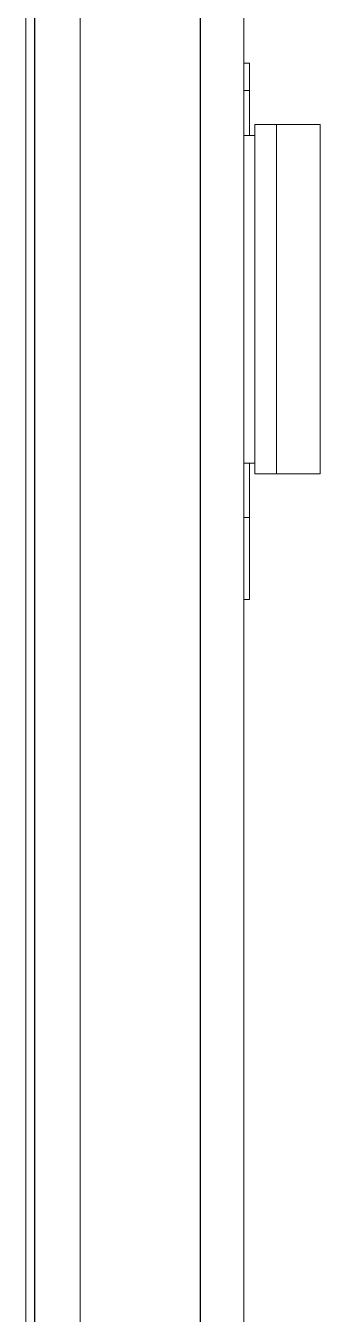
# Model space of a CAD drawing. Extents: x 4137 to 28680, y 2446 to 6814.
# Drawn here: x 10642.3 to 10669.3, y 3483.7 to 3601.7 of the extents above; entities that cross this region are included whole.
import ezdxf

# ---------------------------------------------------------------- set-up
doc = ezdxf.new("R2010")
doc.units = 0
doc.header["$LTSCALE"] = 0.5
doc.layers.get('0').update_dxf_attribs({"linetype": 'CONTINUOUS'})
doc.layers.add('VOL', color=2, linetype='CONTINUOUS')

msp = doc.modelspace()

# ---------------------------------------------------------------- linework, layer by layer
at = {"color": 7, "linetype": 'Continuous', "lineweight": 15}
for p, q in [((10642.28, 3726.67), (10642.28, 3426.67)), ((10642.28, 3726.67), (10642.28, 3426.67)), ((10647.28, 3433.17), (10647.28, 3720.17)), ((10647.28, 3433.17), (10647.28, 3720.17)), ((10662.28, 3433.17), (10662.28, 3720.17)), ((10662.28, 3433.17), (10662.28, 3720.17)), ((10662.79, 3598.31), (10662.28, 3598.31)), ((10662.79, 3598.31), (10662.28, 3598.31)), ((10662.79, 3598.31), (10662.79, 3595.81)), ((10662.79, 3598.31), (10662.79, 3595.81)), ((10662.28, 3595.81), (10662.79, 3595.81)), ((10662.28, 3595.81), (10662.79, 3595.81)), ((10662.79, 3595.81), (10662.79, 3591.67)), ((10662.79, 3595.81), (10662.79, 3591.67)), ((10663.28, 3592.67), (10663.28, 3560.67)), ((10663.28, 3592.67), (10665.28, 3592.67)), ((10663.28, 3592.67), (10663.28, 3560.67)), ((10663.28, 3592.67), (10665.28, 3592.67)), ((10665.28, 3592.67), (10665.28, 3560.67)), ((10665.28, 3592.67), (10669.28, 3592.67)), ((10665.28, 3592.67), (10665.28, 3560.67)), ((10665.28, 3592.67), (10669.28, 3592.67)), ((10669.28, 3560.67), (10669.28, 3592.67)), ((10669.28, 3560.67), (10669.28, 3592.67)), ((10662.28, 3591.67), (10663.28, 3591.67)), ((10662.28, 3591.67), (10663.28, 3591.67)), ((10663.28, 3561.67), (10662.28, 3561.67)), ((10663.28, 3561.67), (10662.28, 3561.67)), ((10662.79, 3561.67), (10662.79, 3556.67)), ((10662.79, 3561.67), (10662.79, 3556.67)), ((10663.28, 3560.67), (10665.28, 3560.67)), ((10663.28, 3560.67), (10665.28, 3560.67)), ((10665.28, 3560.67), (10669.28, 3560.67)), ((10665.28, 3560.67), (10669.28, 3560.67)), ((10662.28, 3556.67), (10662.79, 3556.67)), ((10662.28, 3556.67), (10662.79, 3556.67)), ((10662.79, 3556.67), (10662.79, 3549.17)), ((10662.79, 3556.67), (10662.79, 3549.17)), ((10662.28, 3549.17), (10662.79, 3549.17)), ((10662.28, 3549.17), (10662.79, 3549.17))]:
    msp.add_line(p, q, dxfattribs=at)
at = {"layer": 'VOL'}
for p, q in [((10658.28, 3720.17), (10658.28, 3433.17)), ((10658.28, 3720.17), (10658.28, 3433.17)), ((10643.08, 3714.92), (10643.08, 3438.42)), ((10643.08, 3714.92), (10643.08, 3438.42))]:
    msp.add_line(p, q, dxfattribs=at)

doc.saveas('drawing.dxf')
